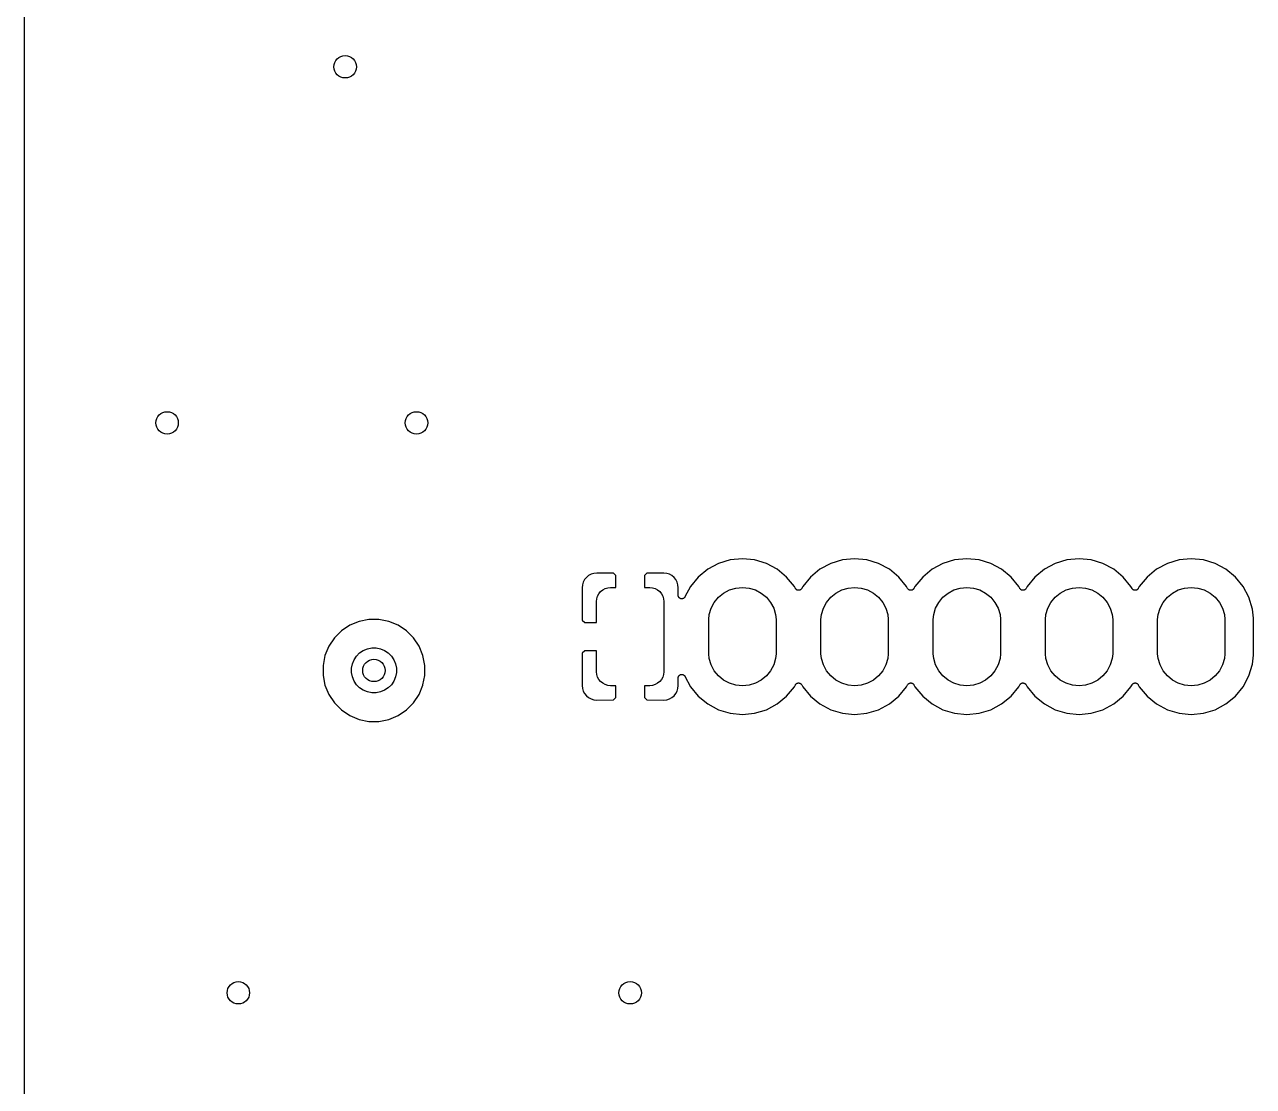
# Model space of a CAD drawing. Extents: x 1 to 139, y -76 to -1.
# Drawn here: x 0.64 to 22.54, y -38.5 to -19.57 of the extents above; entities that cross this region are included whole.
import ezdxf

# ---------------------------------------------------------------- set-up
doc = ezdxf.new("R2010")
doc.units = 0
doc.header["$MEASUREMENT"] = 0
doc.layers.add('BLACK', color=7, linetype='CONTINUOUS')

msp = doc.modelspace()

# ---------------------------------------------------------------- linework, layer by layer
at = {"layer": 'BLACK', "linetype": 'CONTINUOUS'}
for p, q in [((0.635, -56.8778), (0.635, -6.16231)), ((13.2128, -29.113), (13.0039, -29.1764)), ((13.43, -29.0916), (13.2128, -29.113)), ((13.6472, -29.113), (13.43, -29.0916)), ((13.8561, -29.1764), (13.6472, -29.113)), ((15.2128, -29.113), (15.0039, -29.1764)), ((15.43, -29.0916), (15.2128, -29.113)), ((15.6472, -29.113), (15.43, -29.0916)), ((15.8561, -29.1764), (15.6472, -29.113)), ((17.2128, -29.113), (17.0039, -29.1764)), ((17.43, -29.0916), (17.2128, -29.113)), ((17.6472, -29.113), (17.43, -29.0916)), ((17.8561, -29.1764), (17.6472, -29.113)), ((19.2128, -29.113), (19.0039, -29.1764)), ((19.43, -29.0916), (19.2128, -29.113)), ((19.6472, -29.113), (19.43, -29.0916)), ((19.8561, -29.1764), (19.6472, -29.113)), ((21.2128, -29.113), (21.0039, -29.1764)), ((21.43, -29.0916), (21.2128, -29.113)), ((21.6472, -29.113), (21.43, -29.0916)), ((21.8561, -29.1764), (21.6472, -29.113)), ((10.833, -29.3495), (10.7802, -29.3547)), ((11.1337, -29.3509), (10.833, -29.3495)), ((12.027, -29.3495), (11.7263, -29.3509)), ((12.0798, -29.3547), (12.027, -29.3495)), ((12.8114, -29.2793), (12.6427, -29.4177)), ((13.0039, -29.1764), (12.8114, -29.2793)), ((14.0486, -29.2793), (13.8561, -29.1764)), ((14.2173, -29.4177), (14.0486, -29.2793)), ((14.8114, -29.2793), (14.6427, -29.4177)), ((15.0039, -29.1764), (14.8114, -29.2793)), ((16.0486, -29.2793), (15.8561, -29.1764)), ((16.2173, -29.4177), (16.0486, -29.2793)), ((16.8114, -29.2793), (16.6427, -29.4177)), ((17.0039, -29.1764), (16.8114, -29.2793)), ((18.0486, -29.2793), (17.8561, -29.1764)), ((18.2173, -29.4177), (18.0486, -29.2793)), ((18.8114, -29.2793), (18.6427, -29.4177)), ((19.0039, -29.1764), (18.8114, -29.2793)), ((20.0486, -29.2793), (19.8561, -29.1764)), ((20.2173, -29.4177), (20.0486, -29.2793)), ((20.8114, -29.2793), (20.6427, -29.4177)), ((21.0039, -29.1764), (20.8114, -29.2793)), ((22.0486, -29.2793), (21.8561, -29.1764)), ((22.2173, -29.4177), (22.0486, -29.2793)), ((10.5797, -29.5552), (10.5745, -29.608)), ((10.5942, -29.5073), (10.5797, -29.5552)), ((10.6178, -29.4632), (10.5942, -29.5073)), ((10.6495, -29.4245), (10.6178, -29.4632)), ((10.6882, -29.3928), (10.6495, -29.4245)), ((10.7323, -29.3692), (10.6882, -29.3928)), ((10.7802, -29.3547), (10.7323, -29.3692)), ((11.176, -29.3932), (11.1337, -29.3509)), ((11.176, -29.605), (11.176, -29.3932)), ((11.7263, -29.3509), (11.684, -29.3932)), ((11.684, -29.3932), (11.684, -29.605)), ((12.1277, -29.3692), (12.0798, -29.3547)), ((12.1718, -29.3928), (12.1277, -29.3692)), ((12.2105, -29.4245), (12.1718, -29.3928)), ((12.2422, -29.4632), (12.2105, -29.4245)), ((12.2658, -29.5073), (12.2422, -29.4632)), ((12.2803, -29.5552), (12.2658, -29.5073)), ((12.2855, -29.608), (12.2803, -29.5552)), ((12.6427, -29.4177), (12.5043, -29.5864)), ((14.3557, -29.5864), (14.2173, -29.4177)), ((14.6427, -29.4177), (14.5043, -29.5864)), ((16.3557, -29.5864), (16.2173, -29.4177)), ((16.6427, -29.4177), (16.5043, -29.5864)), ((18.3557, -29.5864), (18.2173, -29.4177)), ((18.6427, -29.4177), (18.5043, -29.5864)), ((20.3557, -29.5864), (20.2173, -29.4177)), ((20.6427, -29.4177), (20.5043, -29.5864)), ((22.3557, -29.5864), (22.2173, -29.4177)), ((10.5745, -29.608), (10.5759, -30.1838)), ((10.8348, -29.8062), (10.849, -29.7593)), ((10.849, -29.7593), (10.8721, -29.7161)), ((10.8721, -29.7161), (10.9032, -29.6782)), ((10.9032, -29.6782), (10.9411, -29.6471)), ((10.9411, -29.6471), (10.9843, -29.624)), ((10.9843, -29.624), (11.0312, -29.6098)), ((11.0312, -29.6098), (11.08, -29.605)), ((11.08, -29.605), (11.176, -29.605)), ((11.684, -29.605), (11.78, -29.605)), ((11.78, -29.605), (11.8288, -29.6098)), ((11.8288, -29.6098), (11.8757, -29.624)), ((11.8757, -29.624), (11.9189, -29.6471)), ((11.9189, -29.6471), (11.9568, -29.6782)), ((11.9568, -29.6782), (11.9879, -29.7161)), ((11.9879, -29.7161), (12.011, -29.7593)), ((12.011, -29.7593), (12.0252, -29.8062)), ((12.2852, -29.7427), (12.2855, -29.608)), ((12.2855, -29.7458), (12.2852, -29.7427)), ((12.2855, -29.7489), (12.2855, -29.7458)), ((12.2861, -29.7519), (12.2855, -29.7489)), ((12.2864, -29.755), (12.2861, -29.7519)), ((12.2873, -29.758), (12.2864, -29.755)), ((12.2879, -29.761), (12.2873, -29.758)), ((12.289, -29.7639), (12.2879, -29.761)), ((12.2899, -29.7669), (12.289, -29.7639)), ((12.2914, -29.7696), (12.2899, -29.7669)), ((12.2926, -29.7725), (12.2914, -29.7696)), ((12.2943, -29.7751), (12.2926, -29.7725)), ((12.2957, -29.7778), (12.2943, -29.7751)), ((12.2977, -29.7803), (12.2957, -29.7778)), ((12.2994, -29.7829), (12.2977, -29.7803)), ((12.3016, -29.7851), (12.2994, -29.7829)), ((12.3035, -29.7875), (12.3016, -29.7851)), ((12.3059, -29.7895), (12.3035, -29.7875)), ((12.395, -29.7859), (12.393, -29.7883)), ((12.3972, -29.7838), (12.395, -29.7859)), ((12.399, -29.7812), (12.3972, -29.7838)), ((12.401, -29.7788), (12.399, -29.7812)), ((12.4025, -29.7761), (12.401, -29.7788)), ((12.4043, -29.7735), (12.4025, -29.7761)), ((12.4047, -29.7728), (12.4043, -29.7735)), ((12.5043, -29.5864), (12.4047, -29.7728)), ((12.9287, -29.87), (13.0037, -29.7787)), ((13.0037, -29.7787), (13.095, -29.7037)), ((13.095, -29.7037), (13.1993, -29.648)), ((13.1993, -29.648), (13.3124, -29.6137)), ((13.3124, -29.6137), (13.43, -29.6021)), ((13.43, -29.6021), (13.5476, -29.6137)), ((13.5476, -29.6137), (13.6607, -29.648)), ((13.6607, -29.648), (13.765, -29.7037)), ((13.765, -29.7037), (13.8563, -29.7787)), ((13.8563, -29.7787), (13.9313, -29.87)), ((14.374, -29.6206), (14.3557, -29.5864)), ((14.3774, -29.6257), (14.374, -29.6206)), ((14.3807, -29.6307), (14.3774, -29.6257)), ((14.3808, -29.6308), (14.3807, -29.6307)), ((14.3809, -29.6309), (14.3808, -29.6308)), ((14.3853, -29.6354), (14.3809, -29.6309)), ((14.3894, -29.6395), (14.3853, -29.6354)), ((14.3895, -29.6396), (14.3894, -29.6395)), ((14.3896, -29.6397), (14.3895, -29.6396)), ((14.3947, -29.6431), (14.3896, -29.6397)), ((14.3997, -29.6465), (14.3947, -29.6431)), ((14.3998, -29.6465), (14.3997, -29.6465)), ((14.3999, -29.6466), (14.3998, -29.6465)), ((14.4055, -29.649), (14.3999, -29.6466)), ((14.4111, -29.6513), (14.4055, -29.649)), ((14.4112, -29.6513), (14.4111, -29.6513)), ((14.4114, -29.6514), (14.4112, -29.6513)), ((14.4173, -29.6526), (14.4114, -29.6514)), ((14.4232, -29.6538), (14.4173, -29.6526)), ((14.4234, -29.6538), (14.4232, -29.6538)), ((14.4235, -29.6539), (14.4234, -29.6538)), ((14.4296, -29.6539), (14.4235, -29.6539)), ((14.4356, -29.654), (14.4296, -29.6539)), ((14.4358, -29.6539), (14.4356, -29.654)), ((14.4359, -29.6539), (14.4358, -29.6539)), ((14.4418, -29.6528), (14.4359, -29.6539)), ((14.4478, -29.6517), (14.4418, -29.6528)), ((14.4479, -29.6516), (14.4478, -29.6517)), ((14.4481, -29.6516), (14.4479, -29.6516)), ((14.4537, -29.6493), (14.4481, -29.6516)), ((14.4593, -29.647), (14.4537, -29.6493)), ((14.4594, -29.647), (14.4593, -29.647)), ((14.4595, -29.6469), (14.4594, -29.647)), ((14.4646, -29.6436), (14.4595, -29.6469)), ((14.4697, -29.6403), (14.4646, -29.6436)), ((14.4698, -29.6402), (14.4697, -29.6403)), ((14.4699, -29.6401), (14.4698, -29.6402)), ((14.4743, -29.6358), (14.4699, -29.6401)), ((14.4786, -29.6316), (14.4743, -29.6358)), ((14.4787, -29.6314), (14.4786, -29.6315)), ((14.4786, -29.6315), (14.4786, -29.6316)), ((14.4822, -29.6263), (14.4787, -29.6314)), ((14.4856, -29.6214), (14.4822, -29.6263)), ((14.4857, -29.6212), (14.4856, -29.6214)), ((14.486, -29.6206), (14.4857, -29.6212)), ((14.4857, -29.6212), (14.4857, -29.6212)), ((14.4857, -29.6212), (14.4857, -29.6212)), ((14.5043, -29.5864), (14.486, -29.6206)), ((14.9287, -29.87), (15.0037, -29.7787)), ((15.0037, -29.7787), (15.095, -29.7037)), ((15.095, -29.7037), (15.1993, -29.648)), ((15.1993, -29.648), (15.3124, -29.6137)), ((15.3124, -29.6137), (15.43, -29.6021)), ((15.43, -29.6021), (15.5476, -29.6137)), ((15.5476, -29.6137), (15.6607, -29.648)), ((15.6607, -29.648), (15.765, -29.7037)), ((15.765, -29.7037), (15.8563, -29.7787)), ((15.8563, -29.7787), (15.9313, -29.87)), ((16.374, -29.6206), (16.3557, -29.5864)), ((16.3774, -29.6257), (16.374, -29.6206)), ((16.3807, -29.6307), (16.3774, -29.6257)), ((16.3808, -29.6308), (16.3807, -29.6307)), ((16.3809, -29.6309), (16.3808, -29.6308)), ((16.3853, -29.6354), (16.3809, -29.6309)), ((16.3894, -29.6395), (16.3853, -29.6354)), ((16.3895, -29.6396), (16.3894, -29.6395)), ((16.3896, -29.6397), (16.3895, -29.6396)), ((16.3947, -29.6431), (16.3896, -29.6397)), ((16.3997, -29.6465), (16.3947, -29.6431)), ((16.3998, -29.6465), (16.3997, -29.6465)), ((16.3999, -29.6466), (16.3998, -29.6465)), ((16.4055, -29.649), (16.3999, -29.6466)), ((16.4111, -29.6513), (16.4055, -29.649)), ((16.4112, -29.6513), (16.4111, -29.6513)), ((16.4114, -29.6514), (16.4112, -29.6513)), ((16.4173, -29.6526), (16.4114, -29.6514)), ((16.4232, -29.6538), (16.4173, -29.6526)), ((16.4234, -29.6538), (16.4232, -29.6538)), ((16.4235, -29.6539), (16.4234, -29.6538)), ((16.4296, -29.6539), (16.4235, -29.6539)), ((16.4356, -29.654), (16.4296, -29.6539)), ((16.4358, -29.6539), (16.4356, -29.654)), ((16.4359, -29.6539), (16.4358, -29.6539)), ((16.4418, -29.6528), (16.4359, -29.6539)), ((16.4478, -29.6517), (16.4418, -29.6528)), ((16.4479, -29.6516), (16.4478, -29.6517)), ((16.4481, -29.6516), (16.4479, -29.6516)), ((16.4537, -29.6493), (16.4481, -29.6516)), ((16.4593, -29.647), (16.4537, -29.6493)), ((16.4594, -29.647), (16.4593, -29.647)), ((16.4595, -29.6469), (16.4594, -29.647)), ((16.4646, -29.6436), (16.4595, -29.6469)), ((16.4697, -29.6403), (16.4646, -29.6436)), ((16.4698, -29.6402), (16.4697, -29.6403)), ((16.4699, -29.6401), (16.4698, -29.6402)), ((16.4743, -29.6358), (16.4699, -29.6401)), ((16.4786, -29.6316), (16.4743, -29.6358)), ((16.4787, -29.6314), (16.4786, -29.6315)), ((16.4786, -29.6315), (16.4786, -29.6316)), ((16.4822, -29.6263), (16.4787, -29.6314)), ((16.4856, -29.6214), (16.4822, -29.6263)), ((16.4857, -29.6212), (16.4856, -29.6214)), ((16.486, -29.6206), (16.4857, -29.6212)), ((16.4857, -29.6212), (16.4857, -29.6212)), ((16.4857, -29.6212), (16.4857, -29.6212)), ((16.5043, -29.5864), (16.486, -29.6206)), ((16.9287, -29.87), (17.0037, -29.7787)), ((17.0037, -29.7787), (17.095, -29.7037)), ((17.095, -29.7037), (17.1993, -29.648)), ((17.1993, -29.648), (17.3124, -29.6137)), ((17.3124, -29.6137), (17.43, -29.6021)), ((17.43, -29.6021), (17.5476, -29.6137)), ((17.5476, -29.6137), (17.6607, -29.648)), ((17.6607, -29.648), (17.765, -29.7037)), ((17.765, -29.7037), (17.8563, -29.7787)), ((17.8563, -29.7787), (17.9313, -29.87)), ((18.374, -29.6206), (18.3557, -29.5864)), ((18.3774, -29.6257), (18.374, -29.6206)), ((18.3807, -29.6307), (18.3774, -29.6257)), ((18.3808, -29.6308), (18.3807, -29.6307)), ((18.3809, -29.6309), (18.3808, -29.6308)), ((18.3853, -29.6354), (18.3809, -29.6309)), ((18.3894, -29.6395), (18.3853, -29.6354)), ((18.3895, -29.6396), (18.3894, -29.6395)), ((18.3896, -29.6397), (18.3895, -29.6396)), ((18.3947, -29.6431), (18.3896, -29.6397)), ((18.3997, -29.6465), (18.3947, -29.6431)), ((18.3998, -29.6465), (18.3997, -29.6465)), ((18.3999, -29.6466), (18.3998, -29.6465)), ((18.4055, -29.649), (18.3999, -29.6466)), ((18.4111, -29.6513), (18.4055, -29.649)), ((18.4112, -29.6513), (18.4111, -29.6513)), ((18.4114, -29.6514), (18.4112, -29.6513)), ((18.4173, -29.6526), (18.4114, -29.6514)), ((18.4232, -29.6538), (18.4173, -29.6526)), ((18.4234, -29.6538), (18.4232, -29.6538)), ((18.4235, -29.6539), (18.4234, -29.6538)), ((18.4296, -29.6539), (18.4235, -29.6539)), ((18.4356, -29.654), (18.4296, -29.6539)), ((18.4358, -29.6539), (18.4356, -29.654)), ((18.4359, -29.6539), (18.4358, -29.6539)), ((18.4418, -29.6528), (18.4359, -29.6539)), ((18.4478, -29.6517), (18.4418, -29.6528)), ((18.4479, -29.6516), (18.4478, -29.6517)), ((18.4481, -29.6516), (18.4479, -29.6516)), ((18.4537, -29.6493), (18.4481, -29.6516)), ((18.4593, -29.647), (18.4537, -29.6493)), ((18.4594, -29.647), (18.4593, -29.647)), ((18.4595, -29.6469), (18.4594, -29.647)), ((18.4646, -29.6436), (18.4595, -29.6469)), ((18.4697, -29.6403), (18.4646, -29.6436)), ((18.4698, -29.6402), (18.4697, -29.6403)), ((18.4699, -29.6401), (18.4698, -29.6402)), ((18.4743, -29.6358), (18.4699, -29.6401)), ((18.4786, -29.6316), (18.4743, -29.6358)), ((18.4787, -29.6314), (18.4786, -29.6315)), ((18.4786, -29.6315), (18.4786, -29.6316)), ((18.4822, -29.6263), (18.4787, -29.6314)), ((18.4856, -29.6214), (18.4822, -29.6263)), ((18.4857, -29.6212), (18.4856, -29.6214)), ((18.486, -29.6206), (18.4857, -29.6212)), ((18.4857, -29.6212), (18.4857, -29.6212)), ((18.4857, -29.6212), (18.4857, -29.6212)), ((18.5043, -29.5864), (18.486, -29.6206)), ((18.9287, -29.87), (19.0037, -29.7787)), ((19.0037, -29.7787), (19.095, -29.7037)), ((19.095, -29.7037), (19.1993, -29.648)), ((19.1993, -29.648), (19.3124, -29.6137)), ((19.3124, -29.6137), (19.43, -29.6021)), ((19.43, -29.6021), (19.5476, -29.6137)), ((19.5476, -29.6137), (19.6607, -29.648)), ((19.6607, -29.648), (19.765, -29.7037)), ((19.765, -29.7037), (19.8563, -29.7787)), ((19.8563, -29.7787), (19.9313, -29.87)), ((20.374, -29.6206), (20.3557, -29.5864)), ((20.3774, -29.6257), (20.374, -29.6206)), ((20.3807, -29.6307), (20.3774, -29.6257)), ((20.3808, -29.6308), (20.3807, -29.6307)), ((20.3809, -29.6309), (20.3808, -29.6308)), ((20.3853, -29.6354), (20.3809, -29.6309)), ((20.3894, -29.6395), (20.3853, -29.6354)), ((20.3895, -29.6396), (20.3894, -29.6395)), ((20.3896, -29.6397), (20.3895, -29.6396)), ((20.3947, -29.6431), (20.3896, -29.6397)), ((20.3997, -29.6465), (20.3947, -29.6431)), ((20.3998, -29.6465), (20.3997, -29.6465)), ((20.3999, -29.6466), (20.3998, -29.6465)), ((20.4055, -29.649), (20.3999, -29.6466)), ((20.4111, -29.6513), (20.4055, -29.649)), ((20.4112, -29.6513), (20.4111, -29.6513)), ((20.4114, -29.6514), (20.4112, -29.6513)), ((20.4173, -29.6526), (20.4114, -29.6514)), ((20.4232, -29.6538), (20.4173, -29.6526)), ((20.4234, -29.6538), (20.4232, -29.6538)), ((20.4235, -29.6539), (20.4234, -29.6538)), ((20.4296, -29.6539), (20.4235, -29.6539)), ((20.4356, -29.654), (20.4296, -29.6539)), ((20.4358, -29.6539), (20.4356, -29.654)), ((20.4359, -29.6539), (20.4358, -29.6539)), ((20.4418, -29.6528), (20.4359, -29.6539)), ((20.4478, -29.6517), (20.4418, -29.6528)), ((20.4479, -29.6516), (20.4478, -29.6517)), ((20.4481, -29.6516), (20.4479, -29.6516)), ((20.4537, -29.6493), (20.4481, -29.6516)), ((20.4593, -29.647), (20.4537, -29.6493)), ((20.4594, -29.647), (20.4593, -29.647)), ((20.4595, -29.6469), (20.4594, -29.647)), ((20.4646, -29.6436), (20.4595, -29.6469)), ((20.4697, -29.6403), (20.4646, -29.6436)), ((20.4698, -29.6402), (20.4697, -29.6403)), ((20.4699, -29.6401), (20.4698, -29.6402)), ((20.4743, -29.6358), (20.4699, -29.6401)), ((20.4786, -29.6316), (20.4743, -29.6358)), ((20.4787, -29.6314), (20.4786, -29.6315)), ((20.4786, -29.6315), (20.4786, -29.6316)), ((20.4822, -29.6263), (20.4787, -29.6314)), ((20.4856, -29.6214), (20.4822, -29.6263)), ((20.4857, -29.6212), (20.4856, -29.6214)), ((20.486, -29.6206), (20.4857, -29.6212)), ((20.4857, -29.6212), (20.4857, -29.6212)), ((20.4857, -29.6212), (20.4857, -29.6212)), ((20.5043, -29.5864), (20.486, -29.6206)), ((20.9287, -29.87), (21.0037, -29.7787)), ((21.0037, -29.7787), (21.095, -29.7037)), ((21.095, -29.7037), (21.1993, -29.648)), ((21.1993, -29.648), (21.3124, -29.6137)), ((21.3124, -29.6137), (21.43, -29.6021)), ((21.43, -29.6021), (21.5476, -29.6137)), ((21.5476, -29.6137), (21.6607, -29.648)), ((21.6607, -29.648), (21.765, -29.7037)), ((21.765, -29.7037), (21.8563, -29.7787)), ((21.8563, -29.7787), (21.9313, -29.87)), ((22.4586, -29.7789), (22.3557, -29.5864)), ((22.522, -29.9878), (22.4586, -29.7789)), ((10.83, -29.855), (10.8348, -29.8062)), ((10.83, -30.226), (10.83, -29.855)), ((12.0252, -29.8062), (12.03, -29.855)), ((12.03, -29.855), (12.03, -31.105)), ((12.3081, -29.7917), (12.3059, -29.7895)), ((12.3107, -29.7934), (12.3081, -29.7917)), ((12.313, -29.7954), (12.3107, -29.7934)), ((12.3158, -29.7969), (12.313, -29.7954)), ((12.3184, -29.7986), (12.3158, -29.7969)), ((12.3212, -29.7998), (12.3184, -29.7986)), ((12.3239, -29.8013), (12.3212, -29.7998)), ((12.3269, -29.8022), (12.3239, -29.8013)), ((12.3298, -29.8034), (12.3269, -29.8022)), ((12.3328, -29.8041), (12.3298, -29.8034)), ((12.3358, -29.805), (12.3328, -29.8041)), ((12.3389, -29.8053), (12.3358, -29.805)), ((12.3419, -29.806), (12.3389, -29.8053)), ((12.345, -29.806), (12.3419, -29.806)), ((12.3481, -29.8063), (12.345, -29.806)), ((12.3512, -29.8061), (12.3481, -29.8063)), ((12.3543, -29.8061), (12.3512, -29.8061)), ((12.3573, -29.8055), (12.3543, -29.8061)), ((12.3604, -29.8052), (12.3573, -29.8055)), ((12.3634, -29.8044), (12.3604, -29.8052)), ((12.3665, -29.8038), (12.3634, -29.8044)), ((12.3694, -29.8026), (12.3665, -29.8038)), ((12.3723, -29.8018), (12.3694, -29.8026)), ((12.3751, -29.8003), (12.3723, -29.8018)), ((12.378, -29.7992), (12.3751, -29.8003)), ((12.3806, -29.7975), (12.378, -29.7992)), ((12.3833, -29.7961), (12.3806, -29.7975)), ((12.3858, -29.7941), (12.3833, -29.7961)), ((12.3884, -29.7924), (12.3858, -29.7941)), ((12.3906, -29.7903), (12.3884, -29.7924)), ((12.393, -29.7883), (12.3906, -29.7903)), ((12.8387, -30.0874), (12.873, -29.9743)), ((12.873, -29.9743), (12.9287, -29.87)), ((13.9313, -29.87), (13.987, -29.9743)), ((13.987, -29.9743), (14.0213, -30.0874)), ((14.8387, -30.0874), (14.873, -29.9743)), ((14.873, -29.9743), (14.9287, -29.87)), ((15.9313, -29.87), (15.987, -29.9743)), ((15.987, -29.9743), (16.0213, -30.0874)), ((16.8387, -30.0874), (16.873, -29.9743)), ((16.873, -29.9743), (16.9287, -29.87)), ((17.9313, -29.87), (17.987, -29.9743)), ((17.987, -29.9743), (18.0213, -30.0874)), ((18.8387, -30.0874), (18.873, -29.9743)), ((18.873, -29.9743), (18.9287, -29.87)), ((19.9313, -29.87), (19.987, -29.9743)), ((19.987, -29.9743), (20.0213, -30.0874)), ((20.8387, -30.0874), (20.873, -29.9743)), ((20.873, -29.9743), (20.9287, -29.87)), ((21.9313, -29.87), (21.987, -29.9743)), ((21.987, -29.9743), (22.0213, -30.0874)), ((22.538, -30.1506), (22.522, -29.9878)), ((6.59734, -30.2094), (6.4321, -30.2778)), ((6.77277, -30.1745), (6.59734, -30.2094)), ((6.95163, -30.1745), (6.77277, -30.1745)), ((7.12706, -30.2094), (6.95163, -30.1745)), ((7.2923, -30.2778), (7.12706, -30.2094)), ((10.5759, -30.1838), (10.6182, -30.226)), ((10.6182, -30.226), (10.83, -30.226)), ((12.83, -30.1755), (12.8387, -30.0874)), ((12.83, -30.7845), (12.83, -30.1755)), ((14.0213, -30.0874), (14.03, -30.1755)), ((14.03, -30.1755), (14.03, -30.7845)), ((14.83, -30.1755), (14.8387, -30.0874)), ((14.83, -30.7845), (14.83, -30.1755)), ((16.0213, -30.0874), (16.03, -30.1755)), ((16.03, -30.1755), (16.03, -30.7845)), ((16.83, -30.1755), (16.8387, -30.0874)), ((16.83, -30.7845), (16.83, -30.1755)), ((18.0213, -30.0874), (18.03, -30.1755)), ((18.03, -30.1755), (18.03, -30.7845)), ((18.83, -30.1755), (18.8387, -30.0874)), ((18.83, -30.7845), (18.83, -30.1755)), ((20.0213, -30.0874), (20.03, -30.1755)), ((20.03, -30.1755), (20.03, -30.7845)), ((20.83, -30.1755), (20.8387, -30.0874)), ((20.83, -30.7845), (20.83, -30.1755)), ((22.0213, -30.0874), (22.03, -30.1755)), ((22.03, -30.1755), (22.03, -30.7845)), ((22.538, -30.8094), (22.538, -30.1506)), ((6.28338, -30.3772), (6.15691, -30.5037)), ((6.4321, -30.2778), (6.28338, -30.3772)), ((7.44102, -30.3772), (7.2923, -30.2778)), ((7.56749, -30.5037), (7.44102, -30.3772)), ((6.05754, -30.6524), (5.98909, -30.8176)), ((6.15691, -30.5037), (6.05754, -30.6524)), ((7.66686, -30.6524), (7.56749, -30.5037)), ((7.73531, -30.8176), (7.66686, -30.6524)), ((5.98909, -30.8176), (5.9542, -30.9931)), ((6.50772, -30.893), (6.5515, -30.8275)), ((6.5515, -30.8275), (6.60722, -30.7718)), ((6.60722, -30.7718), (6.67273, -30.728)), ((6.67273, -30.728), (6.74552, -30.6979)), ((6.74552, -30.6979), (6.8228, -30.6825)), ((6.8228, -30.6825), (6.9016, -30.6825)), ((6.9016, -30.6825), (6.97888, -30.6979)), ((6.97888, -30.6979), (7.05167, -30.728)), ((7.05167, -30.728), (7.11719, -30.7718)), ((7.11719, -30.7718), (7.1729, -30.8275)), ((7.1729, -30.8275), (7.21667, -30.893)), ((7.7702, -30.9931), (7.73531, -30.8176)), ((10.5759, -30.7762), (10.5745, -31.352)), ((10.6182, -30.734), (10.5759, -30.7762)), ((10.83, -30.734), (10.6182, -30.734)), ((10.83, -31.105), (10.83, -30.734)), ((12.8387, -30.8726), (12.83, -30.7845)), ((12.873, -30.9857), (12.8387, -30.8726)), ((14.0213, -30.8726), (13.987, -30.9857)), ((14.03, -30.7845), (14.0213, -30.8726)), ((14.8387, -30.8726), (14.83, -30.7845)), ((14.873, -30.9857), (14.8387, -30.8726)), ((16.0213, -30.8726), (15.987, -30.9857)), ((16.03, -30.7845), (16.0213, -30.8726)), ((16.8387, -30.8726), (16.83, -30.7845)), ((16.873, -30.9857), (16.8387, -30.8726)), ((18.0213, -30.8726), (17.987, -30.9857)), ((18.03, -30.7845), (18.0213, -30.8726)), ((18.8387, -30.8726), (18.83, -30.7845)), ((18.873, -30.9857), (18.8387, -30.8726)), ((20.0213, -30.8726), (19.987, -30.9857)), ((20.03, -30.7845), (20.0213, -30.8726)), ((20.8387, -30.8726), (20.83, -30.7845)), ((20.873, -30.9857), (20.8387, -30.8726)), ((22.0213, -30.8726), (21.987, -30.9857)), ((22.03, -30.7845), (22.0213, -30.8726)), ((22.522, -30.9722), (22.538, -30.8094)), ((5.9542, -30.9931), (5.9542, -31.1719)), ((6.4622, -31.0431), (6.47757, -30.9658)), ((6.4622, -31.1219), (6.4622, -31.0431)), ((6.47757, -30.9658), (6.50772, -30.893)), ((7.21667, -30.893), (7.24683, -30.9658)), ((7.24683, -30.9658), (7.2622, -31.0431)), ((7.2622, -31.0431), (7.2622, -31.1219)), ((7.7702, -31.1719), (7.7702, -30.9931)), ((12.9287, -31.09), (12.873, -30.9857)), ((13.0037, -31.1813), (12.9287, -31.09)), ((13.9313, -31.09), (13.8563, -31.1813)), ((13.987, -30.9857), (13.9313, -31.09)), ((14.9287, -31.09), (14.873, -30.9857)), ((15.0037, -31.1813), (14.9287, -31.09)), ((15.9313, -31.09), (15.8563, -31.1813)), ((15.987, -30.9857), (15.9313, -31.09)), ((16.9287, -31.09), (16.873, -30.9857)), ((17.0037, -31.1813), (16.9287, -31.09)), ((17.9313, -31.09), (17.8563, -31.1813)), ((17.987, -30.9857), (17.9313, -31.09)), ((18.9287, -31.09), (18.873, -30.9857)), ((19.0037, -31.1813), (18.9287, -31.09)), ((19.9313, -31.09), (19.8563, -31.1813)), ((19.987, -30.9857), (19.9313, -31.09)), ((20.9287, -31.09), (20.873, -30.9857)), ((21.0037, -31.1813), (20.9287, -31.09)), ((21.9313, -31.09), (21.8563, -31.1813)), ((21.987, -30.9857), (21.9313, -31.09)), ((22.4586, -31.1811), (22.522, -30.9722)), ((5.9542, -31.1719), (5.98909, -31.3474)), ((6.47757, -31.1992), (6.4622, -31.1219)), ((6.50772, -31.272), (6.47757, -31.1992)), ((6.5515, -31.3375), (6.50772, -31.272)), ((7.21667, -31.272), (7.1729, -31.3375)), ((7.24683, -31.1992), (7.21667, -31.272)), ((7.2622, -31.1219), (7.24683, -31.1992)), ((7.73625, -31.3426), (7.7702, -31.1719)), ((10.8348, -31.1538), (10.83, -31.105)), ((10.849, -31.2007), (10.8348, -31.1538)), ((10.8721, -31.2439), (10.849, -31.2007)), ((10.9032, -31.2818), (10.8721, -31.2439)), ((10.9411, -31.3129), (10.9032, -31.2818)), ((10.9843, -31.336), (10.9411, -31.3129)), ((11.9189, -31.3129), (11.8757, -31.336)), ((11.9568, -31.2818), (11.9189, -31.3129)), ((11.9879, -31.2439), (11.9568, -31.2818)), ((12.011, -31.2007), (11.9879, -31.2439)), ((12.0252, -31.1538), (12.011, -31.2007)), ((12.03, -31.105), (12.0252, -31.1538)), ((12.2852, -31.2164), (12.2855, -31.2133)), ((12.2852, -31.2173), (12.2852, -31.2164)), ((12.2855, -31.352), (12.2852, -31.2173)), ((12.2855, -31.2133), (12.2856, -31.2102)), ((12.2856, -31.2102), (12.2862, -31.2072)), ((12.2862, -31.2072), (12.2865, -31.2041)), ((12.2865, -31.2041), (12.2875, -31.2012)), ((12.2875, -31.2012), (12.2881, -31.1981)), ((12.2881, -31.1981), (12.2893, -31.1952)), ((12.2893, -31.1952), (12.2903, -31.1923)), ((12.2903, -31.1923), (12.2918, -31.1896)), ((12.2918, -31.1896), (12.293, -31.1867)), ((12.293, -31.1867), (12.2947, -31.1841)), ((12.2947, -31.1841), (12.2962, -31.1814)), ((12.2962, -31.1814), (12.2982, -31.179)), ((12.2982, -31.179), (12.3, -31.1765)), ((12.3, -31.1765), (12.3022, -31.1743)), ((12.3022, -31.1743), (12.3041, -31.1719)), ((12.3041, -31.1719), (12.3066, -31.17)), ((12.3066, -31.17), (12.3088, -31.1678)), ((12.3088, -31.1678), (12.3114, -31.1661)), ((12.3114, -31.1661), (12.3138, -31.1641)), ((12.3138, -31.1641), (12.3165, -31.1627)), ((12.3165, -31.1627), (12.3191, -31.161)), ((12.3191, -31.161), (12.322, -31.1598)), ((12.322, -31.1598), (12.3247, -31.1584)), ((12.3247, -31.1584), (12.3277, -31.1575)), ((12.3277, -31.1575), (12.3306, -31.1563)), ((12.3306, -31.1563), (12.3337, -31.1557)), ((12.3337, -31.1557), (12.3366, -31.1548)), ((12.3366, -31.1548), (12.3397, -31.1545)), ((12.3397, -31.1545), (12.3428, -31.1539)), ((12.3428, -31.1539), (12.3459, -31.154)), ((12.3459, -31.154), (12.349, -31.1537)), ((12.349, -31.1537), (12.3521, -31.154)), ((12.3521, -31.154), (12.3552, -31.154)), ((12.3552, -31.154), (12.3582, -31.1546)), ((12.3582, -31.1546), (12.3613, -31.1549)), ((12.3613, -31.1549), (12.3643, -31.1558)), ((12.3643, -31.1558), (12.3673, -31.1565)), ((12.3673, -31.1565), (12.3702, -31.1577)), ((12.3702, -31.1577), (12.3731, -31.1586)), ((12.3731, -31.1586), (12.3759, -31.16)), ((12.3759, -31.16), (12.3788, -31.1612)), ((12.3788, -31.1612), (12.3813, -31.163)), ((12.3813, -31.163), (12.3841, -31.1644)), ((12.3841, -31.1644), (12.3865, -31.1664)), ((12.3865, -31.1664), (12.3891, -31.1682)), ((12.3891, -31.1682), (12.3912, -31.1703)), ((12.3912, -31.1703), (12.3936, -31.1723)), ((12.3936, -31.1723), (12.3956, -31.1747)), ((12.3956, -31.1747), (12.3978, -31.1769)), ((12.3978, -31.1769), (12.3995, -31.1795)), ((12.3995, -31.1795), (12.4015, -31.1819)), ((12.4015, -31.1819), (12.403, -31.1846)), ((12.403, -31.1846), (12.4047, -31.1872)), ((12.4047, -31.1872), (12.5043, -31.3736)), ((13.095, -31.2563), (13.0037, -31.1813)), ((13.1993, -31.312), (13.095, -31.2563)), ((13.3124, -31.3463), (13.1993, -31.312)), ((13.6607, -31.312), (13.5476, -31.3463)), ((13.765, -31.2563), (13.6607, -31.312)), ((13.8563, -31.1813), (13.765, -31.2563)), ((14.3857, -31.3242), (14.3901, -31.3199)), ((14.3901, -31.3199), (14.3902, -31.3198)), ((14.3902, -31.3198), (14.3903, -31.3197)), ((14.3903, -31.3197), (14.3954, -31.3164)), ((14.3954, -31.3164), (14.4005, -31.3131)), ((14.4005, -31.3131), (14.4006, -31.313)), ((14.4006, -31.313), (14.4007, -31.313)), ((14.4007, -31.313), (14.4064, -31.3107)), ((14.4064, -31.3107), (14.4119, -31.3084)), ((14.4119, -31.3084), (14.4121, -31.3084)), ((14.4121, -31.3084), (14.4122, -31.3083)), ((14.4122, -31.3083), (14.4181, -31.3072)), ((14.4181, -31.3072), (14.4241, -31.3061)), ((14.4241, -31.3061), (14.4242, -31.3061)), ((14.4242, -31.3061), (14.4244, -31.306)), ((14.4244, -31.306), (14.4303, -31.3061)), ((14.4303, -31.3061), (14.4365, -31.3061)), ((14.4365, -31.3061), (14.4366, -31.3062)), ((14.4366, -31.3062), (14.4368, -31.3062)), ((14.4368, -31.3062), (14.4425, -31.3073)), ((14.4425, -31.3073), (14.4486, -31.3086)), ((14.4486, -31.3086), (14.4488, -31.3087)), ((14.4488, -31.3087), (14.4489, -31.3087)), ((14.4489, -31.3087), (14.4543, -31.311)), ((14.4543, -31.311), (14.4601, -31.3134)), ((14.4601, -31.3134), (14.4602, -31.3135)), ((14.4602, -31.3135), (14.4603, -31.3135)), ((14.4603, -31.3135), (14.4652, -31.3168)), ((14.4652, -31.3168), (14.4704, -31.3203)), ((14.4704, -31.3203), (14.4705, -31.3204)), ((14.4705, -31.3204), (14.4706, -31.3205)), ((14.4706, -31.3205), (14.4747, -31.3246)), ((15.095, -31.2563), (15.0037, -31.1813)), ((15.1993, -31.312), (15.095, -31.2563)), ((15.3124, -31.3463), (15.1993, -31.312)), ((15.6607, -31.312), (15.5476, -31.3463)), ((15.765, -31.2563), (15.6607, -31.312)), ((15.8563, -31.1813), (15.765, -31.2563)), ((16.3857, -31.3242), (16.3901, -31.3199)), ((16.3901, -31.3199), (16.3902, -31.3198)), ((16.3902, -31.3198), (16.3903, -31.3197)), ((16.3903, -31.3197), (16.3954, -31.3164)), ((16.3954, -31.3164), (16.4005, -31.3131)), ((16.4005, -31.3131), (16.4006, -31.313)), ((16.4006, -31.313), (16.4007, -31.313)), ((16.4007, -31.313), (16.4064, -31.3107)), ((16.4064, -31.3107), (16.4119, -31.3084)), ((16.4119, -31.3084), (16.4121, -31.3084)), ((16.4121, -31.3084), (16.4122, -31.3083)), ((16.4122, -31.3083), (16.4181, -31.3072)), ((16.4181, -31.3072), (16.4241, -31.3061)), ((16.4241, -31.3061), (16.4242, -31.3061)), ((16.4242, -31.3061), (16.4244, -31.306)), ((16.4244, -31.306), (16.4303, -31.3061)), ((16.4303, -31.3061), (16.4365, -31.3061)), ((16.4365, -31.3061), (16.4366, -31.3062)), ((16.4366, -31.3062), (16.4368, -31.3062)), ((16.4368, -31.3062), (16.4425, -31.3073)), ((16.4425, -31.3073), (16.4486, -31.3086)), ((16.4486, -31.3086), (16.4488, -31.3087)), ((16.4488, -31.3087), (16.4489, -31.3087)), ((16.4489, -31.3087), (16.4543, -31.311)), ((16.4543, -31.311), (16.4601, -31.3134)), ((16.4601, -31.3134), (16.4602, -31.3135)), ((16.4602, -31.3135), (16.4603, -31.3135)), ((16.4603, -31.3135), (16.4652, -31.3168)), ((16.4652, -31.3168), (16.4704, -31.3203)), ((16.4704, -31.3203), (16.4705, -31.3204)), ((16.4705, -31.3204), (16.4706, -31.3205)), ((16.4706, -31.3205), (16.4747, -31.3246)), ((17.095, -31.2563), (17.0037, -31.1813)), ((17.1993, -31.312), (17.095, -31.2563)), ((17.3124, -31.3463), (17.1993, -31.312)), ((17.6607, -31.312), (17.5476, -31.3463)), ((17.765, -31.2563), (17.6607, -31.312)), ((17.8563, -31.1813), (17.765, -31.2563)), ((18.3857, -31.3242), (18.3901, -31.3199)), ((18.3901, -31.3199), (18.3902, -31.3198)), ((18.3902, -31.3198), (18.3903, -31.3197)), ((18.3903, -31.3197), (18.3954, -31.3164)), ((18.3954, -31.3164), (18.4005, -31.3131)), ((18.4005, -31.3131), (18.4006, -31.313)), ((18.4006, -31.313), (18.4007, -31.313)), ((18.4007, -31.313), (18.4064, -31.3107)), ((18.4064, -31.3107), (18.4119, -31.3084)), ((18.4119, -31.3084), (18.4121, -31.3084)), ((18.4121, -31.3084), (18.4122, -31.3083)), ((18.4122, -31.3083), (18.4181, -31.3072)), ((18.4181, -31.3072), (18.4241, -31.3061)), ((18.4241, -31.3061), (18.4242, -31.3061)), ((18.4242, -31.3061), (18.4244, -31.306)), ((18.4244, -31.306), (18.4303, -31.3061)), ((18.4303, -31.3061), (18.4365, -31.3061)), ((18.4365, -31.3061), (18.4366, -31.3062)), ((18.4366, -31.3062), (18.4368, -31.3062)), ((18.4368, -31.3062), (18.4425, -31.3073)), ((18.4425, -31.3073), (18.4486, -31.3086)), ((18.4486, -31.3086), (18.4488, -31.3087)), ((18.4488, -31.3087), (18.4489, -31.3087)), ((18.4489, -31.3087), (18.4543, -31.311)), ((18.4543, -31.311), (18.4601, -31.3134)), ((18.4601, -31.3134), (18.4602, -31.3135)), ((18.4602, -31.3135), (18.4603, -31.3135)), ((18.4603, -31.3135), (18.4652, -31.3168)), ((18.4652, -31.3168), (18.4704, -31.3203)), ((18.4704, -31.3203), (18.4705, -31.3204)), ((18.4705, -31.3204), (18.4706, -31.3205)), ((18.4706, -31.3205), (18.4747, -31.3246)), ((19.095, -31.2563), (19.0037, -31.1813)), ((19.1993, -31.312), (19.095, -31.2563)), ((19.3124, -31.3463), (19.1993, -31.312)), ((19.6607, -31.312), (19.5476, -31.3463)), ((19.765, -31.2563), (19.6607, -31.312)), ((19.8563, -31.1813), (19.765, -31.2563)), ((20.3857, -31.3242), (20.3901, -31.3199)), ((20.3901, -31.3199), (20.3902, -31.3198)), ((20.3902, -31.3198), (20.3903, -31.3197)), ((20.3903, -31.3197), (20.3954, -31.3164)), ((20.3954, -31.3164), (20.4005, -31.3131)), ((20.4005, -31.3131), (20.4006, -31.313)), ((20.4006, -31.313), (20.4007, -31.313)), ((20.4007, -31.313), (20.4064, -31.3107)), ((20.4064, -31.3107), (20.4119, -31.3084)), ((20.4119, -31.3084), (20.4121, -31.3084)), ((20.4121, -31.3084), (20.4122, -31.3083)), ((20.4122, -31.3083), (20.4181, -31.3072)), ((20.4181, -31.3072), (20.4241, -31.3061)), ((20.4241, -31.3061), (20.4242, -31.3061)), ((20.4242, -31.3061), (20.4244, -31.306)), ((20.4244, -31.306), (20.4303, -31.3061)), ((20.4303, -31.3061), (20.4365, -31.3061)), ((20.4365, -31.3061), (20.4366, -31.3062)), ((20.4366, -31.3062), (20.4368, -31.3062)), ((20.4368, -31.3062), (20.4425, -31.3073)), ((20.4425, -31.3073), (20.4486, -31.3086)), ((20.4486, -31.3086), (20.4488, -31.3087)), ((20.4488, -31.3087), (20.4489, -31.3087)), ((20.4489, -31.3087), (20.4543, -31.311)), ((20.4543, -31.311), (20.4601, -31.3134)), ((20.4601, -31.3134), (20.4602, -31.3135)), ((20.4602, -31.3135), (20.4603, -31.3135)), ((20.4603, -31.3135), (20.4652, -31.3168)), ((20.4652, -31.3168), (20.4704, -31.3203)), ((20.4704, -31.3203), (20.4705, -31.3204)), ((20.4705, -31.3204), (20.4706, -31.3205)), ((20.4706, -31.3205), (20.4747, -31.3246)), ((21.095, -31.2563), (21.0037, -31.1813)), ((21.1993, -31.312), (21.095, -31.2563)), ((21.3124, -31.3463), (21.1993, -31.312)), ((21.6607, -31.312), (21.5476, -31.3463)), ((21.765, -31.2563), (21.6607, -31.312)), ((21.8563, -31.1813), (21.765, -31.2563)), ((22.3557, -31.3736), (22.4586, -31.1811)), ((5.98909, -31.3474), (6.05754, -31.5126)), ((6.05754, -31.5126), (6.15691, -31.6613)), ((6.60722, -31.3932), (6.5515, -31.3375)), ((6.67273, -31.437), (6.60722, -31.3932)), ((6.74552, -31.4671), (6.67273, -31.437)), ((6.8228, -31.4825), (6.74552, -31.4671)), ((6.9016, -31.4825), (6.8228, -31.4825)), ((6.97888, -31.4671), (6.9016, -31.4825)), ((7.05167, -31.437), (6.97888, -31.4671)), ((7.11719, -31.3932), (7.05167, -31.437)), ((7.1729, -31.3375), (7.11719, -31.3932)), ((7.56749, -31.6613), (7.66686, -31.5126)), ((7.66686, -31.5126), (7.73531, -31.3474)), ((7.73531, -31.3474), (7.73625, -31.3426)), ((7.73625, -31.3426), (7.73625, -31.3426)), ((10.5745, -31.352), (10.5797, -31.4048)), ((10.5797, -31.4048), (10.5942, -31.4527)), ((10.5942, -31.4527), (10.6178, -31.4968)), ((10.6178, -31.4968), (10.6495, -31.5355)), ((10.6495, -31.5355), (10.6882, -31.5672)), ((11.0312, -31.3502), (10.9843, -31.336)), ((11.08, -31.355), (11.0312, -31.3502)), ((11.176, -31.355), (11.08, -31.355)), ((11.176, -31.5668), (11.176, -31.355)), ((11.78, -31.355), (11.684, -31.355)), ((11.684, -31.355), (11.684, -31.5668)), ((11.8288, -31.3502), (11.78, -31.355)), ((11.8757, -31.336), (11.8288, -31.3502)), ((12.1718, -31.5672), (12.2105, -31.5355)), ((12.2105, -31.5355), (12.2422, -31.4968)), ((12.2422, -31.4968), (12.2658, -31.4527)), ((12.2658, -31.4527), (12.2803, -31.4048)), ((12.2803, -31.4048), (12.2855, -31.352)), ((12.5043, -31.3736), (12.6427, -31.5423)), ((13.43, -31.3579), (13.3124, -31.3463)), ((13.5476, -31.3463), (13.43, -31.3579)), ((14.2173, -31.5423), (14.3557, -31.3736)), ((14.3557, -31.3736), (14.374, -31.3394)), ((14.374, -31.3394), (14.3743, -31.3388)), ((14.3743, -31.3388), (14.3744, -31.3386)), ((14.3743, -31.3388), (14.3743, -31.3388)), ((14.3743, -31.3388), (14.3743, -31.3388)), ((14.3744, -31.3386), (14.3778, -31.3337)), ((14.3778, -31.3337), (14.3813, -31.3286)), ((14.3813, -31.3286), (14.3814, -31.3285)), ((14.3814, -31.3284), (14.3857, -31.3242)), ((14.3814, -31.3285), (14.3814, -31.3284)), ((14.4747, -31.3246), (14.4791, -31.3291)), ((14.4791, -31.3291), (14.4792, -31.3292)), ((14.4792, -31.3292), (14.4793, -31.3293)), ((14.4793, -31.3293), (14.4825, -31.3342)), ((14.4825, -31.3342), (14.486, -31.3394)), ((14.486, -31.3394), (14.5043, -31.3736)), ((14.5043, -31.3736), (14.6427, -31.5423)), ((15.43, -31.3579), (15.3124, -31.3463)), ((15.5476, -31.3463), (15.43, -31.3579)), ((16.2173, -31.5423), (16.3557, -31.3736)), ((16.3557, -31.3736), (16.374, -31.3394)), ((16.374, -31.3394), (16.3743, -31.3388)), ((16.3743, -31.3388), (16.3744, -31.3386)), ((16.3743, -31.3388), (16.3743, -31.3388)), ((16.3743, -31.3388), (16.3743, -31.3388)), ((16.3744, -31.3386), (16.3778, -31.3337)), ((16.3778, -31.3337), (16.3813, -31.3286)), ((16.3813, -31.3286), (16.3814, -31.3285)), ((16.3814, -31.3284), (16.3857, -31.3242)), ((16.3814, -31.3285), (16.3814, -31.3284)), ((16.4747, -31.3246), (16.4791, -31.3291)), ((16.4791, -31.3291), (16.4792, -31.3292)), ((16.4792, -31.3292), (16.4793, -31.3293)), ((16.4793, -31.3293), (16.4825, -31.3342)), ((16.4825, -31.3342), (16.486, -31.3394)), ((16.486, -31.3394), (16.5043, -31.3736)), ((16.5043, -31.3736), (16.6427, -31.5423)), ((17.43, -31.3579), (17.3124, -31.3463)), ((17.5476, -31.3463), (17.43, -31.3579)), ((18.2173, -31.5423), (18.3557, -31.3736)), ((18.3557, -31.3736), (18.374, -31.3394)), ((18.374, -31.3394), (18.3743, -31.3388)), ((18.3743, -31.3388), (18.3744, -31.3386)), ((18.3743, -31.3388), (18.3743, -31.3388)), ((18.3743, -31.3388), (18.3743, -31.3388)), ((18.3744, -31.3386), (18.3778, -31.3337)), ((18.3778, -31.3337), (18.3813, -31.3286)), ((18.3813, -31.3286), (18.3814, -31.3285)), ((18.3814, -31.3284), (18.3857, -31.3242)), ((18.3814, -31.3285), (18.3814, -31.3284)), ((18.4747, -31.3246), (18.4791, -31.3291)), ((18.4791, -31.3291), (18.4792, -31.3292)), ((18.4792, -31.3292), (18.4793, -31.3293)), ((18.4793, -31.3293), (18.4825, -31.3342)), ((18.4825, -31.3342), (18.486, -31.3394)), ((18.486, -31.3394), (18.5043, -31.3736)), ((18.5043, -31.3736), (18.6427, -31.5423)), ((19.43, -31.3579), (19.3124, -31.3463)), ((19.5476, -31.3463), (19.43, -31.3579)), ((20.2173, -31.5423), (20.3557, -31.3736)), ((20.3557, -31.3736), (20.374, -31.3394)), ((20.374, -31.3394), (20.3743, -31.3388)), ((20.3743, -31.3388), (20.3744, -31.3386)), ((20.3743, -31.3388), (20.3743, -31.3388)), ((20.3743, -31.3388), (20.3743, -31.3388)), ((20.3744, -31.3386), (20.3778, -31.3337)), ((20.3778, -31.3337), (20.3813, -31.3286)), ((20.3813, -31.3286), (20.3814, -31.3285)), ((20.3814, -31.3284), (20.3857, -31.3242)), ((20.3814, -31.3285), (20.3814, -31.3284)), ((20.4747, -31.3246), (20.4791, -31.3291)), ((20.4791, -31.3291), (20.4792, -31.3292)), ((20.4792, -31.3292), (20.4793, -31.3293)), ((20.4793, -31.3293), (20.4825, -31.3342)), ((20.4825, -31.3342), (20.486, -31.3394)), ((20.486, -31.3394), (20.5043, -31.3736)), ((20.5043, -31.3736), (20.6427, -31.5423)), ((21.43, -31.3579), (21.3124, -31.3463)), ((21.5476, -31.3463), (21.43, -31.3579)), ((22.2173, -31.5423), (22.3557, -31.3736)), ((6.15691, -31.6613), (6.28338, -31.7878)), ((7.44102, -31.7878), (7.56749, -31.6613)), ((10.6882, -31.5672), (10.7323, -31.5908)), ((10.7323, -31.5908), (10.7802, -31.6053)), ((10.7802, -31.6053), (10.833, -31.6105)), ((10.833, -31.6105), (11.1337, -31.6091)), ((11.1337, -31.6091), (11.176, -31.5668)), ((11.684, -31.5668), (11.7263, -31.6091)), ((11.7263, -31.6091), (12.027, -31.6105)), ((12.027, -31.6105), (12.0798, -31.6053)), ((12.0798, -31.6053), (12.1277, -31.5908)), ((12.1277, -31.5908), (12.1718, -31.5672)), ((12.6427, -31.5423), (12.8114, -31.6807)), ((12.8114, -31.6807), (13.0039, -31.7836)), ((13.8561, -31.7836), (14.0486, -31.6807)), ((14.0486, -31.6807), (14.2173, -31.5423)), ((14.6427, -31.5423), (14.8114, -31.6807)), ((14.8114, -31.6807), (15.0039, -31.7836)), ((15.8561, -31.7836), (16.0486, -31.6807)), ((16.0486, -31.6807), (16.2173, -31.5423)), ((16.6427, -31.5423), (16.8114, -31.6807)), ((16.8114, -31.6807), (17.0039, -31.7836)), ((17.8561, -31.7836), (18.0486, -31.6807)), ((18.0486, -31.6807), (18.2173, -31.5423)), ((18.6427, -31.5423), (18.8114, -31.6807)), ((18.8114, -31.6807), (19.0039, -31.7836)), ((19.8561, -31.7836), (20.0486, -31.6807)), ((20.0486, -31.6807), (20.2173, -31.5423)), ((20.6427, -31.5423), (20.8114, -31.6807)), ((20.8114, -31.6807), (21.0039, -31.7836)), ((21.8561, -31.7836), (22.0486, -31.6807)), ((22.0486, -31.6807), (22.2173, -31.5423)), ((6.28338, -31.7878), (6.4321, -31.8872)), ((6.4321, -31.8872), (6.59734, -31.9556)), ((6.59734, -31.9556), (6.77277, -31.9905)), ((6.95163, -31.9905), (7.12706, -31.9556)), ((7.12706, -31.9556), (7.2923, -31.8872)), ((7.2923, -31.8872), (7.44102, -31.7878)), ((13.0039, -31.7836), (13.2128, -31.847)), ((13.2128, -31.847), (13.43, -31.8684)), ((13.43, -31.8684), (13.6472, -31.847)), ((13.6472, -31.847), (13.8561, -31.7836)), ((15.0039, -31.7836), (15.2128, -31.847)), ((15.2128, -31.847), (15.43, -31.8684)), ((15.43, -31.8684), (15.6472, -31.847)), ((15.6472, -31.847), (15.8561, -31.7836)), ((17.0039, -31.7836), (17.2128, -31.847)), ((17.2128, -31.847), (17.43, -31.8684)), ((17.43, -31.8684), (17.6472, -31.847)), ((17.6472, -31.847), (17.8561, -31.7836)), ((19.0039, -31.7836), (19.2128, -31.847)), ((19.2128, -31.847), (19.43, -31.8684)), ((19.43, -31.8684), (19.6472, -31.847)), ((19.6472, -31.847), (19.8561, -31.7836)), ((21.0039, -31.7836), (21.2128, -31.847)), ((21.2128, -31.847), (21.43, -31.8684)), ((21.43, -31.8684), (21.6472, -31.847)), ((21.6472, -31.847), (21.8561, -31.7836)), ((6.77277, -31.9905), (6.95163, -31.9905))]:
    msp.add_line(p, q, dxfattribs=at)
at = {"layer": 'BLACK'}
for centre in [(6.35, -20.32), (3.175, -26.67), (7.62, -26.67), (6.8622, -31.0825), (4.445, -36.83), (11.43, -36.83)]:
    msp.add_circle(centre, 0.2, dxfattribs=at)

doc.saveas('drawing.dxf')
